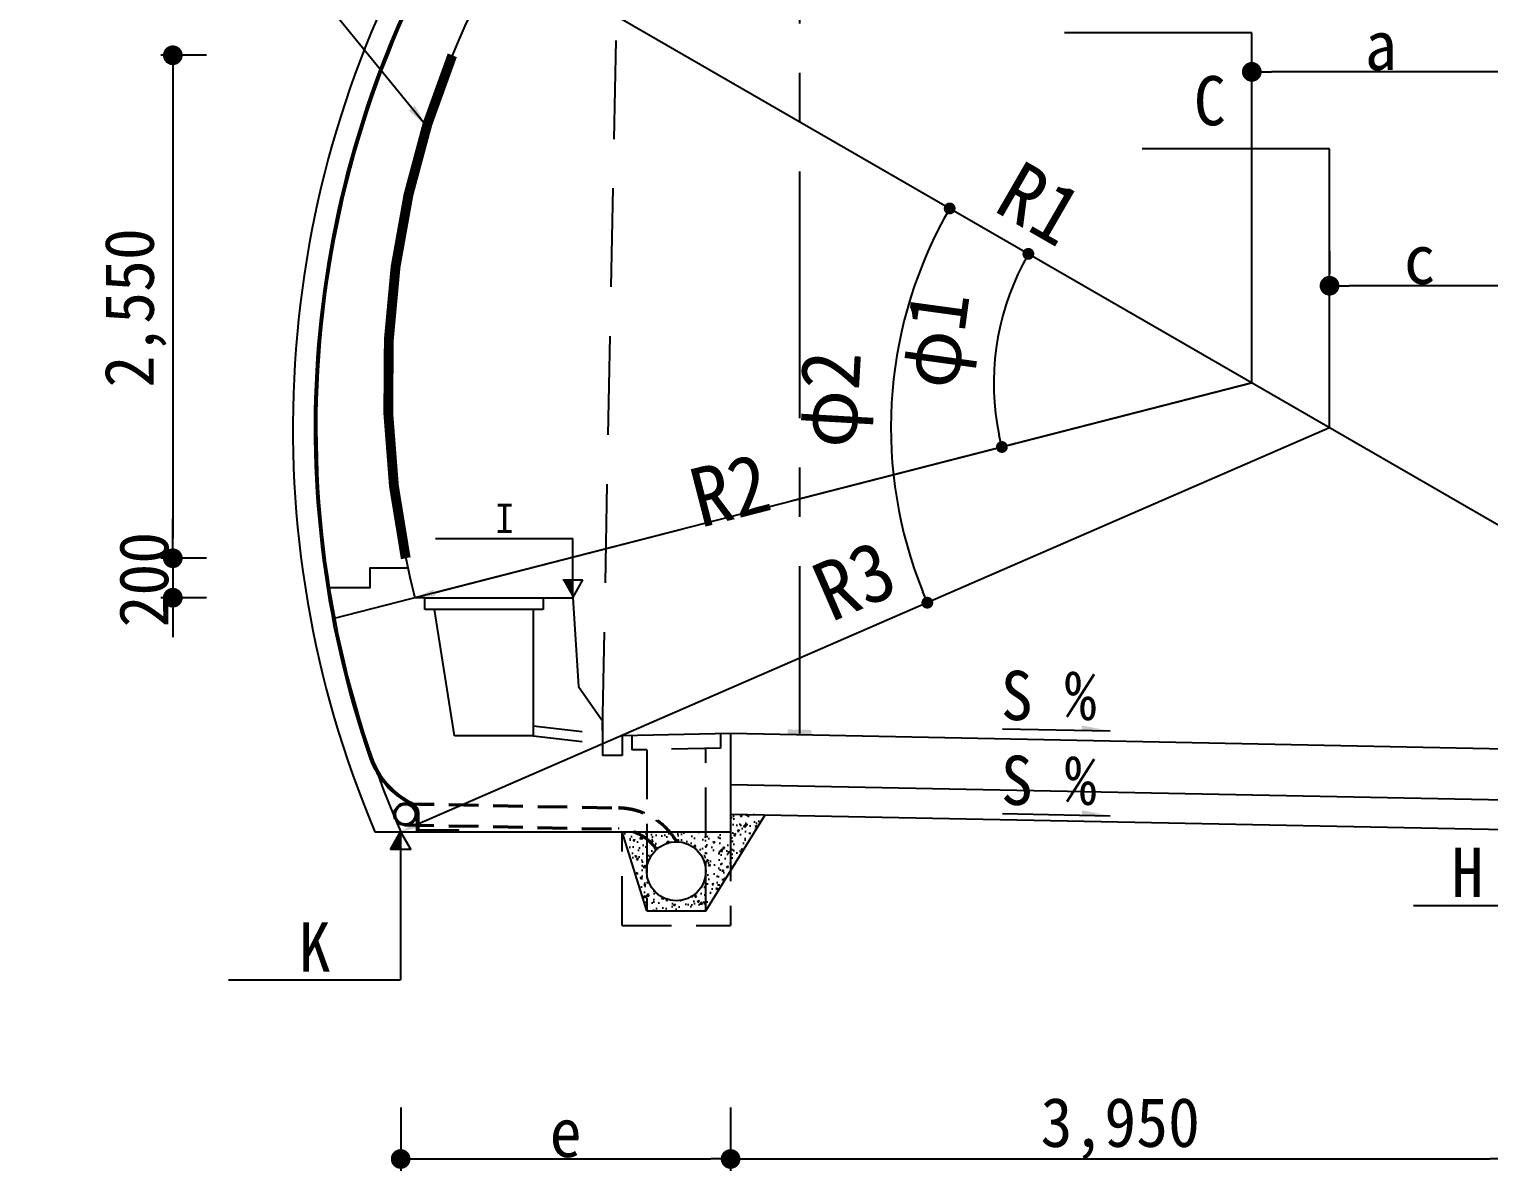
# Model space of a CAD drawing. Header units: millimetres. Extents: x -69382 to 174843, y -46375 to 101648.
# Drawn here: x 7359 to 14757, y 13042 to 18830 of the extents above; entities that cross this region are included whole.
import ezdxf
from ezdxf.enums import TextEntityAlignment as Align

# ---------------------------------------------------------------- set-up
doc = ezdxf.new("R2010")
doc.units = ezdxf.units.MM
doc.header["$LTSCALE"] = 1000
for name, pattern in [('A-CENTR01', [2, 1.25, -0.25, 0.25, -0.25]), ('A-DASHD01', [0.75, 0.5, -0.25]), ('A-HIDDN01', [0.375, 0.25, -0.125]), ('HIDDEN', [0.375, 0.25, -0.125])]:
    doc.linetypes.add(name, pattern=pattern)
for name, color, linetype in [('-길작업', 255, 'Continuous'), ('0-OTHR', 3, 'Continuous'), ('CS-CNTL', 1, 'A-CENTR01'), ('CS-CONC', 4, 'Continuous'), ('CS-CONC-MAJR', 4, 'Continuous'), ('CS-DIML', 1, 'Continuous'), ('CS-EXCV', 3, 'A-DIGLN01'), ('CS-HATH', 1, 'Continuous'), ('CS-HIDL', 2, 'A-DASHD01'), ('CS-LEAL', 1, 'Continuous'), ('CS-LEAT', 3, 'Continuous'), ('CS-STEL-MAJR', 4, 'Continuous'), ('CST-01-02-02-G05-CS-EXCV', 3, 'CFZ008'), ('CST-01-02-02-G05-CS-MIS2', 2, 'Continuous'), ('CZ-HIDL', 2, 'A-DASHD01'), ('DIM1', 1, 'Continuous')]:
    doc.layers.add(name, color=color, linetype=linetype)
doc.styles.get("Standard").update_dxf_attribs({"font": 'txt.shx', "bigfont": 'whgtxt.shx'})
doc.styles.add('WGTXT', font='DotumChe.ttf')
doc.linetypes.add('A-DIGLN01', pattern='A,0.9,-0.2,[19,kscals.shx,S=0.1,R=180,X=0,Y=0],0.9', length=2)
doc.linetypes.add('CFZ008', pattern='A,0.9,-0.2,[106,KHCLINE.shx,S=0.00606,R=180,X=0,Y=0],0.9', length=2)
doc.dimstyles.new('DIM-01', dxfattribs={"dimscale": 100, "dimtxt": 3, "dimasz": 0.6, "dimexe": 0, "dimexo": 0, "dimgap": 1, "dimtad": 1, "dimdec": 0, "dimrnd": 0.001, "dimzin": 1, "dimdsep": 46, "dimlunit": 6, "dimtxsty": 'WGTXT', "dimblk": 'DOT', "dimcen": 0, "dimclrd": 1, "dimclre": 1, "dimclrt": 3, "dimadec": 4, "dimazin": 0, "dimtfac": 1, "dimtdec": 0, "dimtix": 1, "dimtmove": 2, "dimatfit": 3, "dimldrblk": 'DOT', "dimfxl": 1.5, "dimlwd": -1, "dimarcsym": 0})
doc.dimstyles.new('DIM-LEADER', dxfattribs={"dimscale": 40, "dimtxt": 3, "dimasz": 3, "dimexe": 1.5, "dimexo": 0, "dimgap": 1, "dimtad": 1, "dimdec": 0, "dimrnd": 0.001, "dimzin": 1, "dimdsep": 46, "dimlunit": 6, "dimtxsty": 'WGTXT', "dimcen": 0, "dimclrd": 1, "dimclre": 1, "dimclrt": 3, "dimadec": 4, "dimazin": 0, "dimtfac": 1, "dimtdec": 0, "dimtix": 1, "dimtmove": 2, "dimatfit": 3, "dimfxl": 1.5, "dimlwd": -1, "dimarcsym": 0})
doc.dimstyles.get("Standard").update_dxf_attribs({"dimtxt": 0.18, "dimasz": 0.18, "dimexe": 0.18, "dimexo": 0.0625, "dimgap": 0.09, "dimtad": 0, "dimtih": 1, "dimtoh": 1, "dimdec": 4, "dimzin": 0, "dimdsep": 46, "dimtxsty": 'Standard', "dimcen": 0.09, "dimadec": 0, "dimazin": 0, "dimtfac": 1, "dimtdec": 4, "dimtofl": 0, "dimtmove": 0, "dimatfit": 3, "dimfxl": 1, "dimtolj": 1, "dimtzin": 0, "dimarcsym": 0})

# ---------------------------------------------------------------- blocks, each defined once
blk = doc.blocks.new('_Dot')
at = {"layer": 'DIM1'}
blk.add_line((0, 0), (-1, 0), dxfattribs=at)
at = {"layer": 'DIM1', "const_width": 0.5}
blk.add_lwpolyline([(-0.25, 0, 1), (0.25, 0, 1)], format="xyb", close=True, dxfattribs=at)
blk = doc.blocks.new('*D372')
at = {"layer": 'CS-DIML', "color": 1, "transparency": 16777216}
for p, q in [((10914.2, 13362.5), (10914.2, 13042.3)), ((14864.2, 13362.5), (14864.2, 13042.3)), ((11014.2, 13102.3), (14764.2, 13102.3))]:
    blk.add_line(p, q, dxfattribs=at)
at = {"layer": 'Defpoints', "color": 0, "transparency": 16777216}
for p in [(10914.2, 13537.5), (14864.2, 13537.5), (14864.2, 13102.3)]:
    blk.add_point(p, dxfattribs=at)
at = {"layer": 'CS-DIML', "color": 1, "transparency": 16777216, "xscale": 100, "yscale": 100, "zscale": 100, "rotation": 180}
blk.add_blockref('_Dot', (10914.2, 13102.3), dxfattribs=at)
at = {"layer": 'CS-DIML', "color": 1, "transparency": 16777216, "xscale": 100, "yscale": 100, "zscale": 100}
blk.add_blockref('_Dot', (14864.2, 13102.3), dxfattribs=at)
at = {"layer": 'CS-DIML', "color": 3, "transparency": 16777216, "insert": (12889.2, 13256.1), "char_height": 250, "attachment_point": 5, "style": 'WGTXT'}
blk.add_mtext('\\A1;3,950', dxfattribs=at)
blk = doc.blocks.new('*D373')
at = {"layer": 'CS-DIML', "color": 1, "transparency": 16777216}
for p, q in [((9242.1, 13362.5), (9242.1, 13042.3)), ((10914.2, 13362.5), (10914.2, 13042.3)), ((9342.1, 13102.3), (10814.2, 13102.3))]:
    blk.add_line(p, q, dxfattribs=at)
at = {"layer": 'Defpoints', "color": 0, "transparency": 16777216}
for p in [(9242.1, 13537.5), (10914.2, 13537.5), (10914.2, 13102.3)]:
    blk.add_point(p, dxfattribs=at)
at = {"layer": 'CS-DIML', "color": 1, "transparency": 16777216, "xscale": 100, "yscale": 100, "zscale": 100, "rotation": 180}
blk.add_blockref('_Dot', (9242.1, 13102.3), dxfattribs=at)
at = {"layer": 'CS-DIML', "color": 1, "transparency": 16777216, "xscale": 100, "yscale": 100, "zscale": 100}
blk.add_blockref('_Dot', (10914.2, 13102.3), dxfattribs=at)
at = {"layer": 'CS-DIML', "color": 3, "transparency": 16777216, "insert": (10078.1, 13234.9), "char_height": 250, "attachment_point": 5, "style": 'WGTXT'}
blk.add_mtext('\\A1;e', dxfattribs=at)
blk = doc.blocks.new('*D383')
at = {"layer": 'CS-DIML', "color": 1, "lineweight": -2, "transparency": 16777216}
blk.add_line((12357.6, 16729.3), (12289.4, 16711.8), dxfattribs=at)
at = {"layer": 'CS-DIML', "color": 1, "transparency": 16777216}
blk.add_arc((13556, 17037.1), 1307.7, 152.6291, 191.77253, dxfattribs=at)
at = {"layer": 'Defpoints', "color": 0, "transparency": 16777216}
for p in [(12416.6, 17694.9), (12294, 17379.9), (13556, 17037.1), (13556, 17037.1), (12357.6, 16729.3)]:
    blk.add_point(p, dxfattribs=at)
at = {"layer": 'CS-DIML', "color": 1, "transparency": 16777216, "xscale": 60, "yscale": 60, "zscale": 60}
for p, rotation in [((12423.5, 17690.9), 61.31455118635338), ((12289.4, 16711.8), 283.087080690383)]:
    blk.add_blockref('_Dot', p, dxfattribs=dict(at, rotation=rotation))
at = {"layer": 'CS-DIML', "color": 3, "transparency": 16777216, "insert": (11984.6, 17252.3), "char_height": 300, "attachment_point": 5, "rotation": 82.20082, "style": 'WGTXT'}
blk.add_mtext('φ1', dxfattribs=at)
blk = doc.blocks.new('*D384')
at = {"layer": 'CS-DIML', "color": 1, "transparency": 16777216}
blk.add_arc((13949.9, 16809.6), 2223.1, 151.54641, 201.97284, dxfattribs=at)
at = {"layer": 'Defpoints', "color": 0, "transparency": 16777216}
for p in [(11860.4, 18016), (11776.6, 17277.9), (13949.9, 16809.6), (13949.9, 16809.6), (11863.2, 15901.5)]:
    blk.add_point(p, dxfattribs=at)
at = {"layer": 'CS-DIML', "color": 1, "transparency": 16777216, "xscale": 60, "yscale": 60, "zscale": 60}
for p, rotation in [((12024.6, 17921.2), 60.77320694664429), ((11911.4, 15922.5), 292.746044561741)]:
    blk.add_blockref('_Dot', p, dxfattribs=dict(at, rotation=rotation))
at = {"layer": 'CS-DIML', "color": 3, "transparency": 16777216, "insert": (11452.4, 16951), "char_height": 300, "attachment_point": 5, "rotation": 86.75963, "style": 'WGTXT'}
blk.add_mtext('φ2', dxfattribs=at)
blk = doc.blocks.new('*D387')
at = {"layer": 'CS-DIML', "color": 1, "transparency": 16777216}
for p, q in [((13556, 17037.1), (11220.3, 16437.3)), ((9411, 15972.7), (10667.9, 16295.4))]:
    blk.add_line(p, q, dxfattribs=at)
blk.add_solid([(9406.9, 15988.8), (9415.2, 15956.5), (9314.2, 15947.8)], dxfattribs=at)
at = {"layer": 'Defpoints', "color": 0, "transparency": 16777216}
for p in [(13556, 17037.1), (9314.2, 15947.8), (9314.2, 15947.8)]:
    blk.add_point(p, dxfattribs=at)
at = {"layer": 'CS-DIML', "color": 3, "transparency": 16777216, "insert": (10911.1, 16494.8), "char_height": 300, "attachment_point": 5, "rotation": 14.40195, "style": 'WGTXT'}
blk.add_mtext('R2', dxfattribs=at)
blk = doc.blocks.new('_None')
blk = doc.blocks.new('*D388')
at = {"layer": 'CS-DIML', "color": 1, "transparency": 16777216}
blk.add_line((13949.9, 16809.6), (9333.8, 14800.7), dxfattribs=at)
blk.add_solid([(9327.2, 14816), (9340.5, 14785.4), (9242.1, 14760.8)], dxfattribs=at)
at = {"layer": 'Defpoints', "color": 0, "transparency": 16777216}
for p in [(13949.9, 16809.6), (9242.1, 14760.8), (9242.1, 14760.8)]:
    blk.add_point(p, dxfattribs=at)
at = {"layer": 'CS-DIML', "color": 3, "transparency": 16777216, "insert": (11542, 16034.6), "char_height": 300, "attachment_point": 5, "rotation": 23.51925, "style": 'WGTXT'}
blk.add_mtext('R3', dxfattribs=at)
blk = doc.blocks.new('*D393')
at = {"layer": 'CS-DIML', "color": 1, "transparency": 16777216}
blk.add_line((14864.2, 16281.8), (9849.9, 19176.8), dxfattribs=at)
blk.add_solid([(9858.2, 19191.2), (9841.5, 19162.3), (9763.3, 19226.8)], dxfattribs=at)
at = {"layer": 'Defpoints', "color": 0, "transparency": 16777216}
for p in [(9763.3, 19226.8), (9763.3, 19226.8), (14864.2, 16281.8)]:
    blk.add_point(p, dxfattribs=at)
at = {"layer": 'CS-DIML', "color": 3, "transparency": 16777216, "insert": (12482.1, 17946), "char_height": 300, "attachment_point": 5, "rotation": 330, "style": 'WGTXT'}
blk.add_mtext('R1', dxfattribs=at)
blk = doc.blocks.new('*D395')
at = {"layer": 'CS-DIML', "color": 1, "transparency": 16777216}
for p, q in [((13949.9, 17704.3), (13949.9, 17589.3)), ((14764.2, 17529.3), (14049.9, 17529.3)), ((14864.2, 17354.3), (14864.2, 17469.3))]:
    blk.add_line(p, q, dxfattribs=at)
at = {"layer": 'Defpoints', "color": 0, "transparency": 16777216}
for p in [(13949.9, 17529.3), (13949.9, 17529.3), (14864.2, 17529.3)]:
    blk.add_point(p, dxfattribs=at)
at = {"layer": 'CS-DIML', "color": 1, "transparency": 16777216, "xscale": 100, "yscale": 100, "zscale": 100, "rotation": 180}
blk.add_blockref('_Dot', (13949.9, 17529.3), dxfattribs=at)
at = {"layer": 'CS-DIML', "color": 1, "transparency": 16777216, "xscale": 100, "yscale": 100, "zscale": 100}
blk.add_blockref('_Dot', (14864.2, 17529.3), dxfattribs=at)
at = {"layer": 'CS-DIML', "color": 3, "transparency": 16777216, "insert": (14407, 17661.3), "char_height": 250, "attachment_point": 5, "style": 'WGTXT'}
blk.add_mtext('\\A1;c', dxfattribs=at)
blk = doc.blocks.new('*D396')
at = {"layer": 'CS-DIML', "color": 1, "transparency": 16777216}
for p, q in [((14764.2, 18613.7), (13656, 18613.7)), ((13556, 18443.7), (13556, 18553.7)), ((14864.2, 18438.7), (14864.2, 18553.7))]:
    blk.add_line(p, q, dxfattribs=at)
at = {"layer": 'Defpoints', "color": 0, "transparency": 16777216}
for p in [(13556, 18618.7), (13556, 18613.7), (14864.2, 18613.7)]:
    blk.add_point(p, dxfattribs=at)
at = {"layer": 'CS-DIML', "color": 1, "transparency": 16777216, "xscale": 100, "yscale": 100, "zscale": 100, "rotation": 180}
blk.add_blockref('_Dot', (13556, 18613.7), dxfattribs=at)
at = {"layer": 'CS-DIML', "color": 1, "transparency": 16777216, "xscale": 100, "yscale": 100, "zscale": 100}
blk.add_blockref('_Dot', (14864.2, 18613.7), dxfattribs=at)
at = {"layer": 'CS-DIML', "color": 3, "transparency": 16777216, "insert": (14210.1, 18745.9), "char_height": 250, "attachment_point": 5, "style": 'WGTXT'}
blk.add_mtext('\\A1;a', dxfattribs=at)
blk = doc.blocks.new('*D397')
at = {"layer": 'CS-DIML', "color": 1, "transparency": 16777216}
for p, q in [((14864.2, 17704.3), (14864.2, 17589.3)), ((14964.2, 17704.3), (14964.2, 17589.3)), ((14764.2, 17529.3), (14664.2, 17529.3)), ((14864.2, 17529.3), (14964.2, 17529.3)), ((15064.2, 17529.3), (15164.2, 17529.3))]:
    blk.add_line(p, q, dxfattribs=at)
at = {"layer": 'Defpoints', "color": 0, "transparency": 16777216}
for p in [(14864.2, 17529.3), (14964.2, 17529.3), (14964.2, 17529.3)]:
    blk.add_point(p, dxfattribs=at)
at = {"layer": 'CS-DIML', "color": 1, "transparency": 16777216, "xscale": 100, "yscale": 100, "zscale": 100}
blk.add_blockref('_Dot', (14864.2, 17529.3), dxfattribs=at)
at = {"layer": 'CS-DIML', "color": 1, "transparency": 16777216, "xscale": 100, "yscale": 100, "zscale": 100, "rotation": 180}
blk.add_blockref('_Dot', (14964.2, 17529.3), dxfattribs=at)
at = {"layer": 'CS-DIML', "color": 3, "transparency": 16777216, "insert": (14914.2, 17661.5), "char_height": 250, "attachment_point": 5, "style": 'WGTXT'}
blk.add_mtext('\\A1;d', dxfattribs=at)
blk = doc.blocks.new('*D399')
at = {"layer": 'CS-DIML', "color": 1, "transparency": 16777216}
for p, q in [((8257.1, 18697.8), (8027.1, 18697.8)), ((8087.1, 18597.8), (8087.1, 16247.8)), ((8257.1, 16147.8), (8027.1, 16147.8))]:
    blk.add_line(p, q, dxfattribs=at)
at = {"layer": 'Defpoints', "color": 0, "transparency": 16777216}
for p in [(8432.1, 18697.8), (8087.1, 16147.8), (8432.1, 16147.8)]:
    blk.add_point(p, dxfattribs=at)
at = {"layer": 'CS-DIML', "color": 1, "transparency": 16777216, "xscale": 100, "yscale": 100, "zscale": 100}
for p, rotation in [((8087.1, 18697.8), 90), ((8087.1, 16147.8), 270)]:
    blk.add_blockref('_Dot', p, dxfattribs=dict(at, rotation=rotation))
at = {"layer": 'CS-DIML', "color": 3, "transparency": 16777216, "insert": (7898.1, 17417.2), "char_height": 250, "attachment_point": 5, "rotation": 90, "style": 'WGTXT'}
blk.add_mtext('\\A1;2,550', dxfattribs=at)
blk = doc.blocks.new('*D400')
at = {"layer": 'CS-DIML', "color": 1, "transparency": 16777216}
for p, q in [((8087.1, 16247.8), (8087.1, 16347.8)), ((8257.1, 16147.8), (8027.1, 16147.8)), ((8087.1, 16147.8), (8087.1, 15947.8)), ((8257.1, 15947.8), (8027.1, 15947.8)), ((8087.1, 15847.8), (8087.1, 15747.8))]:
    blk.add_line(p, q, dxfattribs=at)
at = {"layer": 'Defpoints', "color": 0, "transparency": 16777216}
for p in [(8432.1, 16147.8), (8087.1, 15947.8), (8432.1, 15947.8)]:
    blk.add_point(p, dxfattribs=at)
at = {"layer": 'CS-DIML', "color": 1, "transparency": 16777216, "xscale": 100, "yscale": 100, "zscale": 100}
for p, rotation in [((8087.1, 16147.8), 270), ((8087.1, 15947.8), 90)]:
    blk.add_blockref('_Dot', p, dxfattribs=dict(at, rotation=rotation))
at = {"layer": 'CS-DIML', "color": 3, "transparency": 16777216, "insert": (7941.2, 16039.3), "char_height": 250, "attachment_point": 5, "rotation": 90, "style": 'WGTXT'}
blk.add_mtext('\\A1;200', dxfattribs=at)

msp = doc.modelspace()

# ---------------------------------------------------------------- hatches: boundary and pattern name
at = {"layer": 'CS-HATH'}
h = msp.add_hatch(dxfattribs=at)
h.set_pattern_fill('AR-CONC', color=256, scale=0.5, style=0)
h.set_pattern_definition([(50, (12713.9, -145.85), (91.09233, -7.96954), [9.525, -104.775]), (355, (12713.9, -145.85), (-17.6214, 95.5283), [7.62, -83.82]), (100.451, (12721.49, -146.51), (73.47125, 87.55834), [8.095, -89.045]), (46.1842, (12713.9, -120.45), (135.5395, -21.0212), [14.2875, -157.1625]), (96.6356, (12725.2, -122.2), (118.7021, 123.7128), [12.1425, -133.5675]), (351.184, (12713.9, -120.45), (118.7023, 123.7126), [11.43, -125.73]), (21, (12726.6, -126.8), (75.80744, -51.13276), [9.525, -104.775]), (326, (12726.6, -126.8), (30.901, 92.094), [7.62, -83.82]), (71.4514, (12732.92, -131.06), (106.70825, 40.96143), [8.095, -89.045]), (37.5, (12713.9, -145.85), (1.5443, 42.27752), [0, -82.804, 0, -85.09, 0, -84.1375]), (7.5, (12713.9, -145.85), (33.40983, 50.09029), [0, -48.514, 0, -80.899, 0, -32.0675]), (327.5, (12685.58, -145.85), (67.7953, -2.86437), [0, -31.75, 0, -99.06, 0, -131.445]), (317.5, (12672.88, -145.85), (74.0646, 12.71325), [0, -41.275, 0, -65.786, 0, -93.345])])
edge = h.paths.add_edge_path(flags=16)
edge.add_arc((10639.151, 14560.7813), 150, 0, 360)
h.paths.add_polyline_path([(11089.151, 14847.2813), (10914.151, 14850.7813), (10914.151, 14760.7813), (10364.151, 14760.7813), (10489.151, 14360.7813), (10789.151, 14360.7813)])

# ---------------------------------------------------------------- linework, layer by layer
at = {"layer": '-길작업', "color": 3}
msp.add_line((8907.3497, 15843.3178), (13555.9832, 17037.0524), dxfattribs=at)
at = {"layer": '0-OTHR'}
msp.add_solid([(11324.151, 15277.5863), (11204.151, 15279.9863), (11324.151, 15252.5813), (11204.151, 15254.9813)], dxfattribs=at)
at = {"layer": 'CS-CNTL'}
msp.add_line((11264.151, 24108.4286), (11264.151, 15253.7813), dxfattribs=at)
at = {"layer": 'CS-CONC'}
for p, q in [((9364.151, 15947.7813), (9314.151, 15947.7813)), ((9364.151, 15887.7813), (9364.151, 15947.7813)), ((9364.151, 15947.7813), (9964.151, 15947.7813)), ((9964.151, 15947.7813), (10114.151, 15947.7813)), ((9964.151, 15947.7813), (9964.151, 15887.7813)), ((10114.151, 15947.7813), (10144.151, 15497.7813)), ((9964.151, 15887.7813), (9364.151, 15887.7813)), ((9514.151, 15247.7813), (9414.151, 15887.7813)), ((9914.151, 15887.7813), (9914.151, 15247.7813)), ((10144.151, 15497.7813), (10264.151, 15322.7813)), ((10264.151, 15322.7813), (10264.151, 15247.7813)), ((9914.151, 15247.7813), (9514.151, 15247.7813)), ((10364.151, 15249.7813), (10914.151, 15260.7813)), ((10414.151, 15250.7814), (10414.151, 15175.7813)), ((10864.151, 15184.7813), (10864.151, 15259.7814)), ((10914.151, 15260.7813), (18814.151, 15102.7813)), ((10914.151, 15260.7813), (10914.151, 14760.7813)), ((10914.151, 15000.7813), (18814.151, 14842.7813))]:
    msp.add_line(p, q, dxfattribs=at)
at = {"layer": 'CS-CONC', "const_width": 50}
msp.add_lwpolyline([(9503.6221, 18697.7814, 0.14945256), (9267.7611, 16147.7813)], format="xyb", dxfattribs=at)
at = {"layer": 'CS-CONC', "elevation": 0}
msp.add_lwpolyline([(9278.4347, 16097.7812), (9086.0197, 16097.7812), (9086.0197, 15997.7812), (8880.1877, 15997.7812)], dxfattribs=at)
at = {"layer": 'CS-CONC'}
for points in [[(10264.151, 15247.7813), (10264.151, 15147.7813)], [(10364.151, 15249.7813), (10364.151, 15147.7813)], [(10364.151, 15147.7813), (10264.151, 15147.7813)]]:
    msp.add_lwpolyline(points, dxfattribs=at)
for centre, radius, start, end in [((13949.8598, 16809.6476), 5134.2674, 150.00000002, 203.51925151), ((13555.9832, 17037.0524), 4379.4579, 150, 194.40194694)]:
    msp.add_arc(centre, radius, start, end, dxfattribs=at)
at = {"layer": 'CS-CONC-MAJR', "linetype": 'HIDDEN'}
for p, q in [((10864.151, 15184.7813), (10414.151, 15175.7813)), ((10489.151, 15176.2814), (10489.151, 14360.7813)), ((10789.151, 14360.7813), (10789.151, 15182.2814)), ((10364.151, 14285.7813), (10364.151, 14760.7813)), ((10914.151, 14760.7813), (10914.151, 14285.7813)), ((10364.151, 14285.7813), (10914.151, 14285.7813))]:
    msp.add_line(p, q, dxfattribs=at)
at = {"layer": 'CS-DIML'}
for p, q in [((13555.9832, 17037.0524), (13555.9832, 18811.181)), ((13949.8598, 16809.6476), (13949.8598, 18223.2295)), ((10114.151, 15947.7813), (10114.151, 16247.692))]:
    msp.add_line(p, q, dxfattribs=at)
at = {"layer": 'CS-DIML', "color": 2, "linetype": 'A-HIDDN01', "const_width": 10, "flags": 128}
msp.add_lwpolyline([(20485.4773, 14607.7813), (20485.4773, 14607.7813), (20690.4764, 14607.7813), (20690.4927, 14697.5637, -0.269451409), (20721.7941, 14751.4311, 0.201537786), (20893.0547, 14995.7869, 0.188817455), (20228.9244, 19379.2813, 0.577350269), (9498.8696, 19379.2813, 0.217395331), (9092.087, 15131.3801, 0.181398454), (9291.7071, 14906.0278, -0.292415643), (9327.7001, 14849.7461), (9327.7001, 14765.7813), (9532.7001, 14765.7813)], format="xyb", dxfattribs=at)
at = {"layer": 'CS-EXCV', "linetype": 'CFZ008'}
for p, q in [((10789.151, 14360.7813), (11089.151, 14847.2813)), ((10914.151, 14850.7813), (18814.151, 14692.7813)), ((10364.151, 14760.7813), (10914.151, 14760.7813)), ((10489.151, 14360.7813), (10364.151, 14760.7813)), ((10489.151, 14360.7813), (10789.151, 14360.7813))]:
    msp.add_line(p, q, dxfattribs=at)
at = {"layer": 'CS-EXCV', "linetype": 'ByBlock'}
msp.add_line((9111.2781, 14760.7813), (10364.151, 14760.7813), dxfattribs=at)
at = {"layer": 'CS-HIDL'}
msp.add_lwpolyline([(10264.351, 15273.7773), (10344.335, 19272.9776), (11360.1318, 20052.8216), (18558.6923, 19908.8504), (19542.4955, 19089.0144), (19462.5115, 15089.8141)], dxfattribs=at)
at = {"layer": 'CS-LEAL'}
for p, q in [((13555.9832, 18811.181), (12605.9832, 18811.181)), ((13949.6854, 18223.2295), (12999.6854, 18223.2295)), ((9417.918, 16247.692), (10114.151, 16247.692)), ((10114.151, 15947.7813), (10165.0577, 16037.7813)), ((10114.151, 15947.7813), (10114.151, 16037.7813)), ((12291.9369, 15283.2256), (12837.4231, 15272.3159)), ((12292.3253, 14853.2179), (12837.8115, 14842.3081)), ((9190.9556, 14670.7813), (9241.8622, 14760.7813)), ((9241.8622, 14760.7813), (9292.7689, 14670.7813)), ((9241.8622, 14760.7813), (9241.8622, 14670.7813)), ((9241.8622, 14760.7813), (9241.8622, 14306.2563)), ((9241.8622, 14760.7813), (9241.8622, 14009.6756)), ((9292.7689, 14670.7813), (9190.9556, 14670.7813)), ((14374.8073, 14387.3442), (14864.151, 14387.3442)), ((8370.1312, 14009.6756), (9241.8622, 14009.6756))]:
    msp.add_line(p, q, dxfattribs=at)
msp.add_lwpolyline([(10063.2444, 16037.7813), (10165.0577, 16037.7813)], dxfattribs=at)
for points in [[(10114.151, 15947.7813), (10114.151, 15947.7813), (10114.151, 16037.7813), (10063.2444, 16037.7813)], [(12837.4231, 15272.3159), (12694.3026, 15300.1833), (12693.8027, 15275.1883)], [(12837.8115, 14842.3081), (12694.6909, 14870.1756), (12694.191, 14845.1805)], [(9241.8622, 14760.7813), (9241.8622, 14760.7813), (9241.8622, 14670.7813), (9190.9556, 14670.7813)]]:
    msp.add_solid(points, dxfattribs=at)
at = {"layer": 'CS-LEAT'}
for points in [[(20695.4754, 14602.7813), (20695.4754, 14602.7813), (20695.4927, 14697.5628, -0.26958023), (20724.2936, 14747.1005, 0.199537372), (20897.864, 14994.3858, 0.188827533), (20233.2545, 19381.7813, 0.577350269), (9494.5395, 19381.7813, 0.217400285), (9087.3929, 15129.6554, 0.182089804), (9289.4769, 14901.5502, -0.293112127), (9322.7001, 14849.7461), (9322.7001, 14760.7813), (9322.7001, 14760.7813)], [(9096.8129, 15133.0131, 0.181806766), (9293.9432, 14910.5024, -0.291796351), (9332.7001, 14849.7461), (9332.7001, 14770.7813), (9532.7001, 14770.7813), (9532.7001, 14760.7813)]]:
    msp.add_lwpolyline(points, format="xyb", dxfattribs=at)
at = {"layer": 'CS-STEL-MAJR'}
for centre, radius in [((9265.7001, 14849.7461), 57), ((9265.7001, 14849.7461), 50), ((10639.151, 14560.7813), 150)]:
    msp.add_circle(centre, radius, dxfattribs=at)
at = {"layer": 'CST-01-02-02-G05-CS-EXCV', "linetype": 'CFZ008', "ltscale": 1.5}
msp.add_lwpolyline([(20910.5421, 14602.7813, 0.204701934), (20328.7713, 19436.7813, 0.577350269), (9399.5307, 19436.7813, 0.235215078), (9111.2781, 14760.7813)], format="xyb", dxfattribs=at)
at = {"layer": 'CST-01-02-02-G05-CS-MIS2', "linetype": 'HIDDEN'}
for p, q in [((9914.151, 15297.7813), (10264.151, 15257.0753)), ((9914.151, 15247.7813), (10264.151, 15207.0753))]:
    msp.add_line(p, q, dxfattribs=at)
at = {"layer": 'CZ-HIDL', "ltscale": 0.3}
for p, q in [((9261.7229, 14906.8362), (10346.0355, 14885.1614)), ((9261.7229, 14899.8362), (10345.8956, 14878.1628)), ((9260.7226, 14799.8462), (10343.896, 14778.1828)), ((9260.5826, 14792.8476), (10343.756, 14771.1842))]:
    msp.add_line(p, q, dxfattribs=at)
for radius, start in [(350, 31.43624441), (357, 30.7235859), (243, 35.71917553), (250, 35.89205537)]:
    msp.add_arc((10339.151, 14528.2328), radius, start, 88.85423716, dxfattribs=at)

# ---------------------------------------------------------------- texts
at = {"layer": 'CS-LEAT', "style": 'WGTXT'}
msp.add_text('C', height=250, dxfattribs=at).set_placement((13262.0632, 18342.6339))
for s, height, p in [('I', 150, (9769.1545, 16349.9801)), ('H', 250, (14648.5195, 14555.1755)), ('K', 250, (8806.4264, 14177.5069))]:
    msp.add_text(s, height=height, dxfattribs=at).set_placement(p, align=Align.MIDDLE_CENTER)
for p in [(12284.3173, 15326.9057), (12284.7056, 14896.898)]:
    msp.add_text('S %%%', height=250, rotation=0.15, dxfattribs=at).set_placement(p)

# ---------------------------------------------------------------- dimensions: what is measured, and where the dimension line sits
at = {"layer": 'CS-DIML'}
for p1, p2, text, picture, middle in [((14864.151, 16281.7813), (9763.2614, 19226.7813), 'R1', '*D393', (12482.1074, 17945.9607)), ((13949.8598, 16809.6476), (9242.1163, 14760.7813), 'R3', '*D388', (11541.9904, 16034.582))]:
    dim = msp.add_aligned_dim(p1=p1, p2=p2, distance=0, text=text, dimstyle='DIM-01', override={"dimasz": 1, "dimtxsty": 'WGTXT', "dimblk1": 'None', "dimsah": 1}, dxfattribs=at)
    dim.commit()
    dim.dimension.update_dxf_attribs({"geometry": picture, "text_midpoint": middle})
for base, p1, p2, text, override, picture, middle in [((13555.9832, 18613.7267), (14864.151, 18613.7447), (13555.9832, 18618.699), 'a', {"dimscale": 50, "dimtxt": 5, "dimasz": 2, "dimexe": 1.2, "dimexo": 3.5, "dimtad": 1, "dimtih": 0, "dimtoh": 0, "dimdec": 0, "dimlunit": 6, "dimtxsty": 'WGTXT', "dimblk1": 'Dot', "dimblk2": 'Dot', "dimsah": 1, "dimclrd": 1, "dimclre": 1, "dimclrt": 3, "dimtix": 1, "dimtofl": 1, "dimtmove": 2, "dimlwd": 65535, "dimlwe": 65535}, '*D396', (14210.0671, 18745.8898)), ((13949.8598, 17529.3126), (14864.151, 17529.3126), (13949.8598, 17529.3126), 'c', {"dimscale": 50, "dimtxt": 5, "dimasz": 2, "dimexe": 1.2, "dimexo": 3.5, "dimtad": 1, "dimtih": 0, "dimtoh": 0, "dimdec": 0, "dimlunit": 6, "dimtxsty": 'WGTXT', "dimblk1": 'Dot', "dimblk2": 'Dot', "dimsah": 1, "dimclrd": 1, "dimclre": 1, "dimclrt": 3, "dimtix": 1, "dimtofl": 1, "dimtmove": 2, "dimlwd": 65535, "dimlwe": 65535}, '*D395', (14407.0054, 17661.3092)), ((14964.1947, 17529.3373), (14864.151, 17529.3126), (14964.1947, 17529.3373), 'd', {"dimscale": 50, "dimtxt": 5, "dimasz": 2, "dimexe": 1.2, "dimexo": 3.5, "dimtad": 1, "dimtih": 0, "dimtoh": 0, "dimdec": 0, "dimlunit": 6, "dimtxsty": 'WGTXT', "dimblk1": 'Dot', "dimblk2": 'Dot', "dimsah": 1, "dimclrd": 1, "dimclre": 1, "dimclrt": 3, "dimtix": 1, "dimtofl": 1, "dimtmove": 2, "dimlwd": 65535, "dimlwe": 65535}, '*D397', (14914.1729, 17661.5004)), ((10914.151, 13102.273), (9242.1163, 13537.4926), (10914.151, 13537.4926), 'e', {"dimscale": 50, "dimtxt": 5, "dimasz": 2, "dimexe": 1.2, "dimexo": 3.5, "dimgap": 0.1, "dimtad": 1, "dimtih": 0, "dimtoh": 0, "dimdec": 0, "dimlunit": 6, "dimtxsty": 'WGTXT', "dimblk1": 'Dot', "dimblk2": 'Dot', "dimsah": 1, "dimclrd": 1, "dimclre": 1, "dimclrt": 3, "dimtix": 1, "dimtofl": 1, "dimtmove": 2, "dimlwd": 65535, "dimlwe": 65535}, '*D373', (10078.1337, 13234.9361))]:
    dim = msp.add_linear_dim(base=base, p1=p1, p2=p2, text=text, dimstyle='Standard', override=override, dxfattribs=at)
    dim.commit()
    dim.dimension.update_dxf_attribs({"geometry": picture, "text_midpoint": middle})
for base, p1, p2, picture, middle in [((8087.1248, 16147.7813), (8432.1209, 18697.7814), (8432.1209, 16147.7813), '*D399', (7898.1182, 17417.2041)), ((8087.1248, 15947.7813), (8432.1209, 16147.7813), (8432.1209, 15947.7813), '*D400', (7941.209, 16039.3006))]:
    dim = msp.add_linear_dim(base=base, p1=p1, p2=p2, angle=270, dimstyle='Standard', override={"dimscale": 50, "dimtxt": 5, "dimasz": 2, "dimexe": 1.2, "dimexo": 3.5, "dimgap": 0.1, "dimtad": 1, "dimtih": 0, "dimtoh": 0, "dimdec": 0, "dimlunit": 6, "dimtxsty": 'WGTXT', "dimblk1": 'Dot', "dimblk2": 'Dot', "dimsah": 1, "dimclrd": 1, "dimclre": 1, "dimclrt": 3, "dimtix": 1, "dimtofl": 1, "dimtmove": 2, "dimlwd": 65535, "dimlwe": 65535}, dxfattribs=at)
    dim.commit()
    dim.dimension.update_dxf_attribs({"geometry": picture, "text_midpoint": middle, "dimtype": 160})
for base, line1, line2, text, picture, middle in [((11776.6295, 17277.9387), ((13949.8598, 16809.6476), (11863.1583, 15901.4902)), ((13949.8598, 16809.6476), (11860.438, 18015.9759)), 'φ2', '*D384', (11452.3851, 16951.0436)), ((12294.0385, 17379.9023), ((13555.9832, 17037.0524), (12416.6038, 17694.8734)), ((13555.9832, 17037.0524), (12357.5729, 16729.3165)), 'φ1', '*D383', (11984.6033, 17252.2819))]:
    dim = msp.add_angular_dim_2l(base=base, line1=line1, line2=line2, text=text, dimstyle='DIM-01', override={"dimtxsty": 'WGTXT'}, dxfattribs=at)
    dim.commit()
    dim.dimension.update_dxf_attribs({"geometry": picture, "text_midpoint": middle})
dim = msp.add_linear_dim(base=(9314.151, 15947.7813), p1=(13555.9832, 17037.0524), p2=(9314.151, 15947.7813), angle=194.40194694, text='R2', dimstyle='DIM-01', override={"dimasz": 1, "dimtxsty": 'WGTXT', "dimblk1": 'None', "dimsah": 1}, dxfattribs=at)
dim.commit()
dim.dimension.update_dxf_attribs({"geometry": '*D387', "text_midpoint": (10911.1367, 16494.7811), "dimtype": 161})
dim = msp.add_linear_dim(base=(14864.151, 13102.273), p1=(10914.151, 13537.4926), p2=(14864.151, 13537.4926), dimstyle='Standard', override={"dimscale": 50, "dimtxt": 5, "dimasz": 2, "dimexe": 1.2, "dimexo": 3.5, "dimgap": 0.1, "dimtad": 1, "dimtih": 0, "dimtoh": 0, "dimdec": 0, "dimlunit": 6, "dimtxsty": 'WGTXT', "dimblk1": 'Dot', "dimblk2": 'Dot', "dimsah": 1, "dimclrd": 1, "dimclre": 1, "dimclrt": 3, "dimtix": 1, "dimtofl": 1, "dimtmove": 2, "dimlwd": 65535, "dimlwe": 65535}, dxfattribs=at)
dim.commit()
dim.dimension.update_dxf_attribs({"geometry": '*D372', "text_midpoint": (12889.151, 13256.0746)})

# ---------------------------------------------------------------- leaders
msp.add_leader([(9373.9226, 18337.0603), (8859.5634, 18967.4096), (7359.1654, 18967.4096)], dimstyle='DIM-LEADER', override={"dimgap": 1, "dimtad": 0}, dxfattribs=at)

doc.saveas('drawing.dxf')
